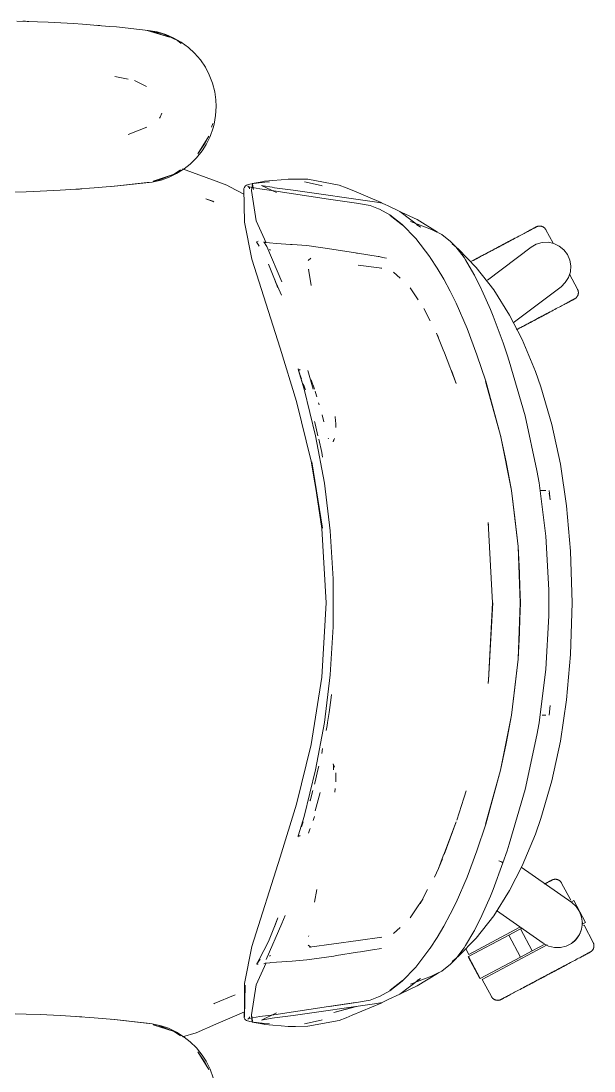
# Model space of a CAD drawing. Header units: millimetres. Extents: x 155927 to 295199, y -4084 to 97293.
# Drawn here: x 196064 to 196388, y 11079 to 11671 of the extents above; entities that cross this region are included whole.
import ezdxf

# ---------------------------------------------------------------- set-up
doc = ezdxf.new("R2010")
doc.units = ezdxf.units.MM
doc.header["$MEASUREMENT"] = 0
doc.layers.add('G-IMPT', color=8, linetype='CONTINUOUS', lineweight=9)
doc.layers.add('I-FURN', color=8, linetype='CONTINUOUS', lineweight=9)

msp = doc.modelspace()

# ---------------------------------------------------------------- linework, layer by layer
at = {"layer": 'G-IMPT'}
for p, q in [((196073.72, 11670.47), (196061.96, 11670.85)), ((196066.9, 11670.72), (196065.4, 11670.73)), ((196068.84, 11670.61), (196066.9, 11670.72)), ((196073.72, 11670.47), (196079.75, 11670.21)), ((196093.89, 11669.4), (196079.75, 11670.21)), ((196098.97, 11669.08), (196093.89, 11669.4)), ((196098.97, 11669.08), (196114.03, 11667.83)), ((196107.16, 11668.43), (196108.83, 11668.26)), ((196114.03, 11667.83), (196118.16, 11667.48)), ((196118.16, 11667.48), (196136.09, 11665.58)), ((196135.57, 11665.58), (196148.04, 11661.75)), ((196135.57, 11665.58), (196138.89, 11664.66)), ((196136.09, 11665.58), (196141.13, 11664.68)), ((196144.54, 11663.53), (196136.14, 11665.45)), ((196148.04, 11661.75), (196138.89, 11664.66)), ((196145.99, 11663.22), (196141.13, 11664.68)), ((196144.54, 11663.53), (196152.61, 11659.8)), ((196150.23, 11661.41), (196145.99, 11663.22)), ((196150.23, 11661.41), (196154.67, 11658.89)), ((196154.72, 11658.2), (196152.61, 11659.8)), ((196158.76, 11655.9), (196154.67, 11658.89)), ((196158.76, 11655.9), (196162.19, 11652.73)), ((196165.52, 11648.9), (196162.19, 11652.73)), ((196168.35, 11644.73), (196165.52, 11648.9)), ((196168.35, 11644.73), (196170.54, 11640.57)), ((196117.37, 11639.61), (196124.81, 11638.04)), ((196170.54, 11640.57), (196172.37, 11635.85)), ((196135.2, 11634), (196128.42, 11637.27)), ((196173.63, 11630.99), (196172.37, 11635.85)), ((196173.63, 11630.99), (196174.28, 11626.47)), ((196174.45, 11622.63), (196174.15, 11617.59)), ((196174.45, 11622.63), (196174.28, 11626.47)), ((196142.82, 11616.58), (196142.52, 11616.13)), ((196143.84, 11618.8), (196142.82, 11616.58)), ((196174.15, 11617.59), (196173.28, 11612.64)), ((196124.87, 11606.91), (196135.3, 11611.05)), ((196171, 11605.74), (196172.71, 11610.51)), ((196171.91, 11610.95), (196172.53, 11612.98)), ((196173.28, 11612.64), (196172.71, 11610.51)), ((196170.35, 11605.83), (196164.03, 11595.88)), ((196170.35, 11605.83), (196168.19, 11602.16)), ((196171, 11605.74), (196168.76, 11601.23)), ((196163.3, 11593.7), (196166.49, 11597.68)), ((196168.19, 11602.16), (196164.03, 11595.88)), ((196168.76, 11601.23), (196166.49, 11597.68)), ((196163.3, 11593.7), (196159.7, 11590.15)), ((196150.74, 11584.41), (196154.32, 11586.83)), ((196152.07, 11584.8), (196156.39, 11587.53)), ((196155.5, 11587.41), (196174.44, 11580.47)), ((196159.7, 11590.15), (196156.39, 11587.53)), ((196138.39, 11580.01), (196115.44, 11577.55)), ((196115.44, 11577.55), (196135.57, 11579.68)), ((196138.39, 11580.01), (196116.95, 11577.66)), ((196138.39, 11580.01), (196135.57, 11579.68)), ((196138.39, 11580.01), (196143.35, 11581.16)), ((196138.84, 11580.3), (196141.52, 11580.8)), ((196150.74, 11584.41), (196138.89, 11580.59)), ((196148.04, 11583.51), (196138.89, 11580.59)), ((196141.52, 11580.8), (196149.7, 11584)), ((196147.48, 11582.61), (196143.35, 11581.16)), ((196152.07, 11584.8), (196147.48, 11582.61)), ((196150.74, 11584.41), (196148.04, 11583.51)), ((196174.44, 11580.47), (196180.41, 11578.28)), ((196197.08, 11579.6), (196194.75, 11579.15)), ((196201.33, 11580.41), (196197.08, 11579.6)), ((196197.28, 11579.42), (196201.96, 11579.93)), ((196201.8, 11580.45), (196201.33, 11580.41)), ((196201.8, 11580.45), (196211.12, 11581.26)), ((196201.96, 11579.93), (196204.56, 11580.15)), ((196211.12, 11581.26), (196215.08, 11581.6)), ((196219.25, 11581.6), (196215.08, 11581.6)), ((196226.21, 11581.57), (196219.25, 11581.6)), ((196224.35, 11580.16), (196233.66, 11578.12)), ((196226.21, 11581.57), (196243.91, 11578.33)), ((196054.91, 11574.25), (196067.21, 11574.55)), ((196075.09, 11574.84), (196067.21, 11574.55)), ((196075.09, 11574.84), (196086.4, 11575.38)), ((196095.27, 11575.94), (196086.4, 11575.38)), ((196095.27, 11575.94), (196105.56, 11576.67)), ((196097.31, 11576.08), (196095.41, 11575.99)), ((196097.31, 11576.08), (196098.73, 11576.21)), ((196116.95, 11577.66), (196105.56, 11576.67)), ((196182.17, 11577.36), (196180.41, 11578.28)), ((196190.07, 11573.21), (196182.17, 11577.36)), ((196190, 11576.4), (196190.61, 11577.44)), ((196190.39, 11557.42), (196190, 11576.4)), ((196190.48, 11576.81), (196190.61, 11577.44)), ((196190.48, 11576.81), (196190.59, 11577.36)), ((196190.61, 11577.44), (196190.59, 11577.36)), ((196190.98, 11577.93), (196190.61, 11577.44)), ((196191.52, 11578.25), (196190.98, 11577.93)), ((196191.52, 11578.25), (196193.39, 11578.8)), ((196192.88, 11577.21), (196192.37, 11577.61)), ((196193.47, 11577.05), (196192.37, 11577.61)), ((196193.47, 11577.05), (196192.85, 11577.22)), ((196192.85, 11577.22), (196199.12, 11576.11)), ((196192.88, 11577.21), (196193.2, 11576.67)), ((196193.27, 11576.17), (196193.2, 11576.67)), ((196196.66, 11579.34), (196193.39, 11578.8)), ((196194.99, 11578.74), (196194.3, 11575.16)), ((196197.02, 11558.12), (196194.3, 11575.16)), ((196195.48, 11575.87), (196194.75, 11579.15)), ((196195.48, 11575.87), (196194.99, 11578.74)), ((196196.66, 11579.34), (196197.28, 11579.42)), ((196199.12, 11576.11), (196206.97, 11575)), ((196200.09, 11578.02), (196208.49, 11574.03)), ((196200.09, 11578.02), (196200.95, 11577.87)), ((196205.97, 11577.04), (196200.95, 11577.87)), ((196205.97, 11577.04), (196207.27, 11576.82)), ((196206.97, 11575), (196237.85, 11570.44)), ((196217.94, 11575.38), (196207.27, 11576.82)), ((196217.94, 11575.38), (196265.15, 11568.71)), ((196233.66, 11578.12), (196234.23, 11577.96)), ((196243.91, 11578.33), (196247.77, 11576.74)), ((196251.13, 11575.35), (196247.77, 11576.74)), ((196267.59, 11568.55), (196251.13, 11575.35)), ((196173.13, 11568.87), (196168.67, 11570.51)), ((196168.67, 11570.51), (196172.55, 11569.13)), ((196173.13, 11568.87), (196172.55, 11569.13)), ((196237.85, 11570.44), (196253.61, 11568.05)), ((196261.28, 11566.75), (196253.61, 11568.05)), ((196265.15, 11568.71), (196268.14, 11568.06)), ((196268.76, 11567.78), (196267.59, 11568.55)), ((196271.51, 11566.5), (196268.14, 11568.06)), ((196261.28, 11566.75), (196266.07, 11564.99)), ((196266.5, 11564.78), (196266.07, 11564.99)), ((196272.33, 11561.49), (196266.5, 11564.78)), ((196271.51, 11566.5), (196278.03, 11563.46)), ((196289.73, 11554.52), (196278.03, 11563.46)), ((196279.22, 11562.79), (196287.85, 11558.81)), ((196190.39, 11557.42), (196194.58, 11536.46)), ((196197.02, 11558.12), (196202.63, 11545.77)), ((196272.33, 11561.49), (196279.3, 11556.07)), ((196279.51, 11555.77), (196272.56, 11561.17)), ((196272.56, 11561.17), (196275.93, 11558.58)), ((196279.51, 11555.77), (196275.93, 11558.58)), ((196287.03, 11548.17), (196279.3, 11556.07)), ((196284.08, 11557.75), (196295.99, 11553.24)), ((196287.85, 11558.81), (196299.29, 11551.68)), ((196289.73, 11554.52), (196287.7, 11555.68)), ((196298.21, 11552.17), (196295.99, 11553.24)), ((196300.65, 11550.99), (196298.21, 11552.17)), ((196301.79, 11550.38), (196300.65, 11550.99)), ((196301.79, 11550.38), (196306.65, 11546.51)), ((196197.16, 11546.29), (196197.22, 11546.31)), ((196197.16, 11546.29), (196198.75, 11543.83)), ((196198.1, 11546.58), (196197.22, 11546.31)), ((196198.75, 11543.83), (196197.22, 11546.31)), ((196197.22, 11546.31), (196198.71, 11543.84)), ((196202.09, 11546), (196201.36, 11546.28)), ((196201.36, 11546.28), (196203.12, 11543.62)), ((196202.09, 11546), (196202.1, 11545.99)), ((196204.48, 11545.7), (196202.1, 11545.99)), ((196204.48, 11545.7), (196204.56, 11545.69)), ((196208.44, 11545.4), (196204.56, 11545.69)), ((196216.29, 11544.83), (196208.44, 11545.4)), ((196217.28, 11544.76), (196216.29, 11544.83)), ((196225.52, 11544.14), (196217.28, 11544.76)), ((196225.52, 11544.14), (196225.6, 11544.13)), ((196239.67, 11542.1), (196225.6, 11544.13)), ((196287.03, 11548.17), (196295.05, 11537.74)), ((196306.65, 11546.51), (196309.55, 11543.49)), ((196311.22, 11542.07), (196307.54, 11545.07)), ((196203.12, 11543.62), (196211.56, 11523.64)), ((196204.58, 11541.9), (196205.01, 11541.63)), ((196239.67, 11542.1), (196253.03, 11539.99)), ((196253.03, 11539.99), (196253.54, 11539.91)), ((196254.15, 11539.81), (196253.54, 11539.91)), ((196254.15, 11539.81), (196265.87, 11538.01)), ((196309.55, 11543.49), (196314.26, 11537.36)), ((196311.22, 11542.07), (196321.17, 11531.78)), ((196210.57, 11486.22), (196194.58, 11536.46)), ((196207.26, 11525.27), (196204.01, 11533.74)), ((196226.26, 11535.75), (196227.9, 11537.03)), ((196254.45, 11533.13), (196267.81, 11531.35)), ((196265.87, 11538.01), (196266.34, 11537.94)), ((196268.32, 11537.51), (196266.34, 11537.94)), ((196270.49, 11537.05), (196268.32, 11537.51)), ((196295.22, 11537.48), (196295.05, 11537.74)), ((196299.1, 11531.38), (196295.22, 11537.48)), ((196314.26, 11537.36), (196315.12, 11536.07)), ((196319.86, 11528.07), (196315.12, 11536.07)), ((196226.62, 11530.81), (196228.01, 11521.64)), ((196226.62, 11530.81), (196226.66, 11530.46)), ((196267.81, 11531.35), (196267.33, 11531.5)), ((196278.3, 11525.85), (196274.4, 11529.19)), ((196299.1, 11531.38), (196302.87, 11525.15)), ((196320.16, 11527.47), (196319.86, 11528.07)), ((196320.16, 11527.47), (196324.16, 11519.46)), ((196330.98, 11519.18), (196321.17, 11531.78)), ((196209.28, 11520.37), (196207.26, 11525.48)), ((196207.26, 11525.48), (196209.28, 11520.36)), ((196207.26, 11525.27), (196209.28, 11520.37)), ((196208.29, 11522.9), (196211.33, 11516.18)), ((196306.44, 11518.36), (196302.87, 11525.15)), ((196284.58, 11519.22), (196283.83, 11520.32)), ((196284.58, 11519.22), (196288.07, 11514.09)), ((196306.44, 11518.36), (196309.83, 11511.64)), ((196324.38, 11519.02), (196324.16, 11519.46)), ((196324.38, 11519.02), (196329.16, 11508.06)), ((196339.95, 11504.88), (196330.98, 11519.18)), ((196288.07, 11514.09), (196288.47, 11513.51)), ((196291.6, 11508.61), (196295.14, 11501.64)), ((196316.01, 11497.41), (196309.83, 11511.64)), ((196329.16, 11508.06), (196330.63, 11504.38)), ((196336.24, 11489.31), (196330.63, 11504.38)), ((196347.05, 11491.1), (196339.95, 11504.88)), ((196321.47, 11482.53), (196316.01, 11497.41)), ((196302.5, 11485.45), (196298.78, 11494.78)), ((196298.78, 11494.78), (196299.77, 11492.53)), ((196354.56, 11473.13), (196347.05, 11491.1)), ((196219.76, 11456.24), (196210.57, 11486.22)), ((196303.16, 11483.72), (196302.5, 11485.45)), ((196336.24, 11489.31), (196338.58, 11482.49)), ((196309.88, 11466.28), (196303.16, 11483.72)), ((196321.47, 11482.53), (196326.47, 11467.61)), ((196339.77, 11478.88), (196338.58, 11482.49)), ((196339.77, 11478.88), (196348.71, 11448.05)), ((196220.72, 11474.42), (196220.85, 11474.66)), ((196223.99, 11463.2), (196220.72, 11474.42)), ((196223.99, 11463.2), (196220.87, 11474.02)), ((196220.92, 11473.73), (196220.87, 11474.02)), ((196223.99, 11463.2), (196220.92, 11473.73)), ((196221.81, 11473.88), (196221.2, 11474.26)), ((196221.81, 11473.88), (196221.6, 11474.03)), ((196229.18, 11463.19), (196226.14, 11473.62)), ((196309.88, 11466.28), (196307.15, 11473.71)), ((196354.56, 11473.13), (196357.64, 11464.4)), ((196222.26, 11469.94), (196221.86, 11471.01)), ((196222.61, 11468.97), (196222.26, 11469.94)), ((196228.06, 11468.37), (196228.82, 11466.21)), ((196330.2, 11454.36), (196326.43, 11467.53)), ((196334.86, 11437.12), (196326.43, 11467.53)), ((196334.86, 11437.12), (196326.47, 11467.61)), ((196223.59, 11466.22), (196223.88, 11465.42)), ((196224.61, 11463.19), (196223.88, 11465.42)), ((196230.53, 11436.88), (196223.99, 11463.2)), ((196224.61, 11463.19), (196224.76, 11462.74)), ((196229.07, 11465.49), (196228.82, 11466.21)), ((196229.07, 11465.49), (196229.84, 11463.19)), ((196230.22, 11462.05), (196230.47, 11461.27)), ((196230.47, 11461.27), (196231.25, 11458.78)), ((196357.64, 11464.4), (196363.81, 11443.15)), ((196219.76, 11456.24), (196228.07, 11422.56)), ((196232.25, 11455.48), (196232.58, 11454.36)), ((196330.2, 11454.36), (196334.86, 11437.12)), ((196230.3, 11443.61), (196229.96, 11444.9)), ((196231.85, 11436.86), (196230.3, 11443.61)), ((196234.16, 11448.69), (196235.15, 11444.83)), ((196234.16, 11448.69), (196234.55, 11447.17)), ((196241.58, 11447.34), (196241.54, 11447.82)), ((196241.85, 11443.63), (196241.58, 11447.34)), ((196241.85, 11443.63), (196241.95, 11442.26)), ((196355.38, 11417.26), (196348.71, 11448.05)), ((196241.96, 11441.56), (196241.95, 11442.26)), ((196363.81, 11443.15), (196368.62, 11420.79)), ((196230.53, 11436.88), (196235.46, 11410.21)), ((196234.01, 11427.47), (196232.31, 11434.89)), ((196237.75, 11435.07), (196237.62, 11435.48)), ((196240.42, 11433.47), (196241.11, 11435.42)), ((196240.42, 11433.47), (196240.64, 11434.52)), ((196341.03, 11405.99), (196334.82, 11437.23)), ((196334.82, 11437.23), (196341.03, 11406.07)), ((196334.86, 11437.12), (196337.93, 11422.09)), ((196234.48, 11424.83), (196234.01, 11427.47)), ((196228.07, 11422.56), (196234.33, 11384.82)), ((196234.07, 11384.65), (196228.33, 11422.18)), ((196234.33, 11384.82), (196228.33, 11422.18)), ((196341.03, 11405.99), (196337.93, 11422.09)), ((196372.12, 11397.37), (196368.62, 11420.79)), ((196356.57, 11410.34), (196355.38, 11417.26)), ((196235.46, 11410.21), (196238.76, 11383.29)), ((196360.38, 11380.17), (196356.57, 11410.34)), ((196344.85, 11374.48), (196341.03, 11406.07)), ((196342.97, 11390.51), (196341.03, 11405.99)), ((196344.82, 11374.44), (196341.03, 11405.99)), ((196357.12, 11405.99), (196358.36, 11406.03)), ((196360.45, 11406.1), (196358.36, 11406.03)), ((196360.45, 11406.1), (196360.34, 11406.1)), ((196362.21, 11406.07), (196362.86, 11400.66)), ((196362.29, 11404.43), (196362.86, 11400.66)), ((196374.38, 11371.8), (196372.12, 11397.37)), ((196342.97, 11390.51), (196344.82, 11374.44)), ((196234.07, 11384.65), (196236.42, 11342.66)), ((196327.81, 11387.94), (196327.86, 11387.69)), ((196330.36, 11342.66), (196327.86, 11388)), ((196327.86, 11388), (196328.09, 11386.39)), ((196328.09, 11386.39), (196327.86, 11387.69)), ((196240.41, 11356.22), (196238.76, 11383.29)), ((196361.99, 11349.97), (196360.38, 11380.17)), ((196344.82, 11374.44), (196345.49, 11359.54)), ((196344.82, 11374.44), (196345.96, 11342.66)), ((196346.19, 11342.66), (196344.85, 11374.48)), ((196375.23, 11342.66), (196374.38, 11371.8)), ((196240.41, 11329.1), (196240.41, 11356.22)), ((196345.49, 11359.54), (196345.96, 11342.66)), ((196361.99, 11349.97), (196362.09, 11342.66)), ((196234.07, 11300.67), (196236.42, 11342.66)), ((196330.42, 11342.66), (196328.09, 11298.93)), ((196330.36, 11342.66), (196328.09, 11298.93)), ((196344.82, 11310.88), (196345.96, 11342.66)), ((196344.85, 11310.84), (196346.19, 11342.66)), ((196345.49, 11325.77), (196345.96, 11342.66)), ((196361.99, 11335.35), (196362.09, 11342.66)), ((196374.38, 11313.52), (196375.23, 11342.66)), ((196361.99, 11335.35), (196360.38, 11305.14)), ((196240.41, 11329.1), (196238.76, 11302.03)), ((196345.49, 11325.77), (196344.82, 11310.88)), ((196372.12, 11287.95), (196374.38, 11313.52)), ((196344.82, 11310.88), (196341.03, 11279.33)), ((196344.85, 11310.84), (196341.03, 11279.25)), ((196344.82, 11310.88), (196342.97, 11294.8)), ((196235.46, 11275.11), (196238.76, 11302.03)), ((196360.38, 11305.14), (196356.57, 11274.97)), ((196228.07, 11262.76), (196234.07, 11300.67)), ((196327.81, 11297.38), (196327.86, 11297.63)), ((196328.09, 11298.93), (196327.83, 11297.15)), ((196328.09, 11298.93), (196327.86, 11297.63)), ((196239.38, 11289.26), (196239.56, 11290.92)), ((196341.03, 11279.33), (196342.97, 11294.8)), ((196238.09, 11280.74), (196239.38, 11289.26)), ((196362.21, 11279.24), (196362.86, 11284.66)), ((196368.62, 11264.53), (196372.12, 11287.95)), ((196238.09, 11280.74), (196237.23, 11275.11)), ((196334.86, 11248.2), (196341.03, 11279.33)), ((196334.86, 11248.2), (196341.03, 11279.25)), ((196341.03, 11279.33), (196337.93, 11263.22)), ((196358.36, 11279.29), (196360.45, 11279.21)), ((196360.45, 11279.21), (196360.34, 11279.21)), ((196230.53, 11248.44), (196235.46, 11275.11)), ((196236.43, 11270.58), (196236.99, 11273.48)), ((196237.23, 11275.11), (196236.99, 11273.48)), ((196356.57, 11274.97), (196355.38, 11268.05)), ((196348.71, 11237.26), (196355.38, 11268.05)), ((196228.07, 11262.76), (196219.76, 11229.07)), ((196234.51, 11260.48), (196233.97, 11257.66)), ((196334.86, 11248.2), (196337.93, 11263.22)), ((196363.81, 11242.16), (196368.62, 11264.53)), ((196230.53, 11248.44), (196223.99, 11222.12)), ((196230.3, 11241.7), (196231.85, 11248.46)), ((196232.31, 11250.43), (196231.85, 11248.46)), ((196240.64, 11250.8), (196240.42, 11251.85)), ((196240.42, 11251.85), (196241.11, 11249.9)), ((196240.64, 11250.8), (196240.67, 11248.49)), ((196240.68, 11248.63), (196240.67, 11248.49)), ((196334.86, 11248.2), (196326.43, 11217.79)), ((196334.86, 11248.2), (196326.47, 11217.7)), ((196330.2, 11230.95), (196334.86, 11248.2)), ((196241.96, 11246.79), (196241.87, 11241.73)), ((196241.87, 11241.73), (196241.95, 11244.01)), ((196241.96, 11246.79), (196241.95, 11244.01)), ((196357.64, 11220.92), (196363.81, 11242.16)), ((196228.68, 11235.55), (196229, 11236.69)), ((196229, 11236.69), (196229.05, 11236.86)), ((196230.3, 11241.7), (196229.96, 11240.41)), ((196241.56, 11237.94), (196241.34, 11235.85)), ((196315.41, 11236.52), (196310.15, 11220.03)), ((196315.41, 11236.52), (196314.33, 11233.08)), ((196348.71, 11237.26), (196339.77, 11206.44)), ((196227.57, 11231.55), (196227.36, 11230.86)), ((196228.68, 11235.55), (196227.57, 11231.55)), ((196230.27, 11225.22), (196233.18, 11235.62)), ((196330.2, 11230.95), (196326.43, 11217.79)), ((196210.57, 11199.1), (196219.76, 11229.07)), ((196223.99, 11222.12), (196220.91, 11211.69)), ((196222.83, 11216.92), (196223.57, 11219.02)), ((196229.83, 11222.13), (196229.1, 11219.92)), ((196309.88, 11219.04), (196303.06, 11200.64)), ((196309.88, 11219.04), (196303.16, 11201.59)), ((196357.64, 11220.92), (196354.56, 11212.19)), ((196222.83, 11216.92), (196222.58, 11216.26)), ((196227.11, 11214.37), (196226.5, 11212.71)), ((196227.11, 11214.37), (196227.49, 11215.38)), ((196326.47, 11217.7), (196321.47, 11202.79)), ((196220.72, 11210.9), (196220.77, 11211.13)), ((196220.8, 11210.67), (196220.72, 11210.9)), ((196220.77, 11211.13), (196220.85, 11211.42)), ((196220.85, 11211.42), (196220.91, 11211.69)), ((196221.81, 11211.44), (196221.2, 11211.05)), ((196221.81, 11211.44), (196221.6, 11211.29)), ((196339.77, 11206.44), (196338.58, 11202.83)), ((196354.56, 11212.19), (196347.05, 11194.21)), ((196303.16, 11201.59), (196302.5, 11199.87)), ((196316.01, 11187.91), (196321.47, 11202.79)), ((196336.17, 11195.9), (196338.58, 11202.83)), ((196210.57, 11199.1), (196194.58, 11148.86)), ((196299.77, 11192.79), (196302.5, 11199.87)), ((196299.77, 11192.79), (196302.08, 11198.23)), ((196330.63, 11180.94), (196336.21, 11195.9)), ((196334.94, 11196.68), (196333.88, 11197.11)), ((196333.88, 11197.11), (196334.48, 11196.88)), ((196334.94, 11196.68), (196334.48, 11196.88)), ((196334.94, 11196.68), (196335.59, 11196.4)), ((196334.94, 11196.68), (196335.77, 11196.3)), ((196335.59, 11196.4), (196335.77, 11196.3)), ((196336.17, 11196.03), (196335.77, 11196.3)), ((196335.77, 11196.3), (196336.16, 11196.08)), ((196336.17, 11196.03), (196336.16, 11196.08)), ((196336.21, 11195.9), (196336.17, 11196.03)), ((196336.17, 11196.03), (196336.17, 11195.9)), ((196297.58, 11187.94), (196299.77, 11192.79)), ((196339.95, 11180.44), (196347.05, 11194.21)), ((196316.01, 11187.91), (196309.83, 11173.68)), ((196231.29, 11180.99), (196229.88, 11173.73)), ((196293.71, 11180.89), (196289.52, 11172.79)), ((196324.38, 11166.3), (196329.16, 11177.25)), ((196329.16, 11177.25), (196330.63, 11180.94)), ((196330.98, 11166.14), (196339.95, 11180.44)), ((196288.07, 11171.23), (196284.58, 11166.1)), ((196288.47, 11171.81), (196288.07, 11171.23)), ((196291.02, 11175.56), (196288.47, 11171.81)), ((196291.02, 11175.56), (196289.52, 11172.79)), ((196306.44, 11166.95), (196309.83, 11173.68)), ((196213.3, 11166.26), (196211.56, 11161.68)), ((196284.58, 11166.1), (196283.83, 11164.99)), ((196306.44, 11166.95), (196302.87, 11160.16)), ((196324.38, 11166.3), (196319.86, 11157.24)), ((196324.16, 11165.85), (196319.86, 11157.24)), ((196324.38, 11166.3), (196320.16, 11157.84)), ((196330.98, 11166.14), (196321.17, 11153.54)), ((196324.16, 11165.85), (196324.38, 11166.3)), ((196211.56, 11161.68), (196202.64, 11141.52)), ((196204.01, 11151.57), (196207.26, 11160.04)), ((196207.26, 11160.04), (196209.28, 11164.94)), ((196209.28, 11164.94), (196207.26, 11159.84)), ((196207.26, 11159.84), (196209.05, 11164.37)), ((196278.3, 11159.46), (196274.4, 11156.13)), ((196299.1, 11153.93), (196302.87, 11160.16)), ((196226.62, 11154.51), (196226.66, 11154.86)), ((196254.45, 11152.19), (196267.81, 11153.96)), ((196267.81, 11153.96), (196267.33, 11153.82)), ((196299.1, 11153.93), (196295.22, 11147.84)), ((196311.22, 11143.25), (196321.17, 11153.54)), ((196319.86, 11157.24), (196315.12, 11149.25)), ((196319.86, 11157.24), (196320.16, 11157.84)), ((196194.58, 11148.86), (196190.39, 11127.9)), ((196204.01, 11151.57), (196198.73, 11141.46)), ((196226.26, 11149.56), (196227.82, 11148.32)), ((196254.45, 11152.19), (196227.12, 11148.45)), ((196227.12, 11148.45), (196227.38, 11148.4)), ((196227.61, 11148.36), (196227.38, 11148.4)), ((196262.64, 11146.83), (196267.71, 11147.58)), ((196287.03, 11137.14), (196295.05, 11147.58)), ((196295.05, 11147.58), (196295.22, 11147.84)), ((196309.55, 11141.83), (196314.26, 11147.96)), ((196314.26, 11147.96), (196315.12, 11149.25)), ((196197.38, 11139.01), (196199.22, 11141.71)), ((196197.38, 11139.01), (196198.73, 11141.46)), ((196205.01, 11143.69), (196204.58, 11143.42)), ((196225.6, 11141.18), (196240.82, 11143.39)), ((196240.82, 11143.39), (196242.37, 11143.64)), ((196242.37, 11143.64), (196254.14, 11145.51)), ((196255.8, 11145.77), (196254.14, 11145.51)), ((196262.64, 11146.83), (196255.8, 11145.77)), ((196309.55, 11141.83), (196306.65, 11138.8)), ((196307.54, 11140.25), (196311.22, 11143.25)), ((196197.02, 11127.2), (196202.6, 11139.49)), ((196197.38, 11139.01), (196197.35, 11139.18)), ((196197.41, 11138.88), (196197.38, 11139.01)), ((196198.1, 11138.73), (196197.41, 11138.88)), ((196201.36, 11139.04), (196202.13, 11139.32)), ((196202.2, 11139.34), (196202.13, 11139.32)), ((196204.66, 11139.63), (196202.2, 11139.34)), ((196204.66, 11139.63), (196205.03, 11139.67)), ((196208.44, 11139.92), (196205.03, 11139.67)), ((196208.44, 11139.92), (196217.28, 11140.56)), ((196225.52, 11141.17), (196217.28, 11140.56)), ((196225.6, 11141.18), (196225.52, 11141.17)), ((196279.3, 11129.24), (196287.03, 11137.14)), ((196301.79, 11134.94), (196306.65, 11138.8)), ((196272.56, 11124.15), (196279.51, 11129.55)), ((196279.51, 11129.55), (196275.93, 11126.74)), ((196289.73, 11130.8), (196278.08, 11121.89)), ((196284.08, 11127.57), (196295.99, 11132.08)), ((196289.73, 11130.8), (196287.78, 11129.69)), ((196299.29, 11133.63), (196287.85, 11126.51)), ((196298.21, 11133.15), (196295.99, 11132.08)), ((196300.65, 11134.33), (196298.21, 11133.15)), ((196299.29, 11133.63), (196300.06, 11134.13)), ((196300.65, 11134.33), (196301.79, 11134.94)), ((196190.83, 11127.01), (196190.24, 11108.57)), ((196190.39, 11127.9), (196190.34, 11109.03)), ((196190.83, 11127.01), (196190.34, 11109.03)), ((196197.02, 11127.2), (196194.3, 11110.15)), ((196272.33, 11123.82), (196266.5, 11120.54)), ((196279.3, 11129.24), (196272.33, 11123.82)), ((196272.56, 11124.15), (196275.93, 11126.74)), ((196287.85, 11126.51), (196279.22, 11122.53)), ((196185.25, 11121.47), (196173.39, 11116.55)), ((196261.28, 11118.57), (196253.61, 11117.27)), ((196266.07, 11120.32), (196261.28, 11118.57)), ((196266.07, 11120.32), (196266.5, 11120.54)), ((196271.51, 11118.82), (196268.14, 11117.25)), ((196278.08, 11121.89), (196271.51, 11118.82)), ((196173.12, 11116.44), (196173.39, 11116.55)), ((196182.18, 11108.44), (196190.35, 11112.01)), ((196237.85, 11114.88), (196206.97, 11110.32)), ((196217.94, 11109.93), (196265.15, 11116.61)), ((196237.85, 11114.88), (196253.03, 11117.2)), ((196238.45, 11114.97), (196253.61, 11117.27)), ((196238.45, 11114.97), (196253.03, 11117.2)), ((196240.73, 11111.48), (196253.68, 11114.99)), ((196240.73, 11111.48), (196252.46, 11114.79)), ((196267.59, 11116.77), (196251.13, 11109.97)), ((196265.15, 11116.61), (196268.14, 11117.25)), ((196268.76, 11117.54), (196267.59, 11116.77)), ((196054.91, 11111), (196067.21, 11110.7)), ((196075.09, 11110.41), (196067.21, 11110.7)), ((196075.09, 11110.41), (196086.4, 11109.87)), ((196095.27, 11109.31), (196086.4, 11109.87)), ((196095.27, 11109.31), (196105.56, 11108.58)), ((196097.31, 11109.17), (196095.41, 11109.26)), ((196097.31, 11109.17), (196098.73, 11109.04)), ((196116.95, 11107.59), (196105.56, 11108.58)), ((196138.39, 11105.24), (196115.44, 11107.7)), ((196115.44, 11107.7), (196135.57, 11105.57)), ((196138.39, 11105.24), (196116.95, 11107.59)), ((196174.35, 11105.02), (196182.18, 11108.44)), ((196190.22, 11108.45), (196190.41, 11109.32)), ((196190.22, 11108.45), (196190.61, 11107.88)), ((196190.24, 11108.57), (196190.34, 11109.03)), ((196190.34, 11109.03), (196190.38, 11109.21)), ((196190.41, 11109.32), (196190.38, 11109.21)), ((196190.98, 11107.39), (196190.61, 11107.88)), ((196190.98, 11107.39), (196191.52, 11107.06)), ((196193.39, 11106.51), (196191.52, 11107.06)), ((196193.47, 11108.27), (196192.37, 11107.71)), ((196192.88, 11108.11), (196192.37, 11107.71)), ((196192.85, 11108.1), (196199.12, 11109.21)), ((196193.47, 11108.27), (196192.85, 11108.1)), ((196193.2, 11108.65), (196192.88, 11108.11)), ((196193.2, 11108.65), (196193.27, 11109.15)), ((196196.66, 11105.98), (196193.39, 11106.51)), ((196194.99, 11106.57), (196194.3, 11110.15)), ((196194.99, 11106.57), (196194.37, 11110.12)), ((196194.37, 11110.12), (196194.75, 11106.16)), ((196197.08, 11105.72), (196194.75, 11106.16)), ((196196.66, 11105.98), (196197.28, 11105.9)), ((196201.96, 11105.38), (196197.28, 11105.9)), ((196206.97, 11110.32), (196199.12, 11109.21)), ((196208.52, 11111.3), (196200.09, 11107.3)), ((196200.09, 11107.3), (196200.95, 11107.45)), ((196200.95, 11107.45), (196205.97, 11108.28)), ((196205.97, 11108.28), (196207.27, 11108.49)), ((196217.94, 11109.93), (196207.27, 11108.49)), ((196224.35, 11105.16), (196233.66, 11107.2)), ((196226.21, 11103.75), (196243.91, 11106.99)), ((196233.66, 11107.2), (196234.23, 11107.36)), ((196243.91, 11106.99), (196247.77, 11108.58)), ((196251.13, 11109.97), (196247.77, 11108.58)), ((196138.39, 11105.24), (196135.57, 11105.57)), ((196138.39, 11105.24), (196143.35, 11104.09)), ((196138.84, 11104.95), (196141.52, 11104.45)), ((196150.74, 11100.84), (196138.89, 11104.66)), ((196148.04, 11101.74), (196138.89, 11104.66)), ((196141.52, 11104.45), (196149.7, 11101.25)), ((196147.48, 11102.64), (196143.35, 11104.09)), ((196152.07, 11100.45), (196147.48, 11102.64)), ((196150.74, 11100.84), (196148.04, 11101.74)), ((196150.74, 11100.84), (196154.32, 11098.42)), ((196152.07, 11100.45), (196156.39, 11097.72)), ((196163.23, 11100.16), (196155.4, 11097.91)), ((196163.23, 11100.16), (196174.35, 11105.02)), ((196197.08, 11105.72), (196201.33, 11104.91)), ((196201.8, 11104.87), (196201.33, 11104.91)), ((196211.12, 11104.06), (196201.8, 11104.87)), ((196201.96, 11105.38), (196204.56, 11105.17)), ((196211.12, 11104.06), (196215.08, 11103.72)), ((196215.08, 11103.72), (196219.25, 11103.72)), ((196226.21, 11103.75), (196219.25, 11103.72)), ((196159.7, 11095.09), (196156.39, 11097.72)), ((196163.3, 11091.55), (196159.7, 11095.09)), ((196163.3, 11091.55), (196166.49, 11087.57)), ((196170.35, 11079.42), (196164.03, 11089.37)), ((196168.19, 11083.09), (196164.03, 11089.37)), ((196168.76, 11084.02), (196166.49, 11087.57)), ((196170.35, 11079.42), (196168.19, 11083.09)), ((196171, 11079.51), (196168.76, 11084.02)), ((196171, 11079.51), (196172.71, 11074.74))]:
    msp.add_line(p, q, dxfattribs=at)
at = {"layer": 'I-FURN'}
for p, q in [((196346.64, 11550.26), (196345.88, 11549.85)), ((196347.38, 11550.65), (196346.64, 11550.26)), ((196348.08, 11551.03), (196347.38, 11550.65)), ((196348.76, 11551.39), (196348.08, 11551.03)), ((196349.41, 11551.73), (196348.76, 11551.39)), ((196350.02, 11552.06), (196349.41, 11551.73)), ((196350.61, 11552.37), (196350.02, 11552.06)), ((196350.3, 11552.2), (196350.87, 11552.51)), ((196351.16, 11552.66), (196350.61, 11552.37)), ((196350.87, 11552.51), (196351.4, 11552.79)), ((196351.68, 11552.94), (196351.16, 11552.66)), ((196351.4, 11552.79), (196351.9, 11553.06)), ((196352.16, 11553.19), (196351.68, 11552.94)), ((196351.9, 11553.06), (196352.37, 11553.31)), ((196352.61, 11553.43), (196352.16, 11553.19)), ((196352.37, 11553.31), (196352.8, 11553.53)), ((196353.02, 11553.65), (196352.61, 11553.43)), ((196352.8, 11553.53), (196353.19, 11553.74)), ((196353.39, 11553.85), (196353.02, 11553.65)), ((196353.19, 11553.74), (196353.55, 11553.93)), ((196353.72, 11554.03), (196353.39, 11553.85)), ((196353.55, 11553.93), (196353.86, 11554.1)), ((196354.02, 11554.18), (196353.72, 11554.03)), ((196353.86, 11554.1), (196354.14, 11554.25)), ((196354.28, 11554.32), (196354.02, 11554.18)), ((196354.14, 11554.25), (196354.38, 11554.38)), ((196354.5, 11554.44), (196354.28, 11554.32)), ((196354.38, 11554.38), (196354.59, 11554.48)), ((196354.68, 11554.53), (196354.5, 11554.44)), ((196354.59, 11554.48), (196354.75, 11554.57)), ((196354.82, 11554.61), (196354.68, 11554.53)), ((196354.75, 11554.57), (196354.87, 11554.64)), ((196354.92, 11554.66), (196354.82, 11554.61)), ((196354.87, 11554.64), (196354.95, 11554.68)), ((196354.98, 11554.69), (196354.92, 11554.66)), ((196354.95, 11554.68), (196354.99, 11554.7)), ((196355, 11554.7), (196354.98, 11554.69)), ((196354.99, 11554.7), (196355, 11554.7)), ((196355, 11554.7), (196355.14, 11554.78)), ((196355.14, 11554.78), (196355.29, 11554.84)), ((196355.29, 11554.84), (196355.44, 11554.91)), ((196355.44, 11554.91), (196355.59, 11554.96)), ((196355.59, 11554.96), (196355.74, 11555.01)), ((196355.74, 11555.01), (196355.9, 11555.05)), ((196355.9, 11555.05), (196356.06, 11555.09)), ((196356.06, 11555.09), (196356.21, 11555.12)), ((196356.21, 11555.12), (196356.37, 11555.14)), ((196356.37, 11555.14), (196356.53, 11555.16)), ((196356.53, 11555.16), (196356.7, 11555.17)), ((196356.7, 11555.17), (196356.86, 11555.18)), ((196356.86, 11555.18), (196357.02, 11555.17)), ((196357.02, 11555.17), (196357.18, 11555.17)), ((196357.18, 11555.17), (196357.34, 11555.15)), ((196357.34, 11555.15), (196357.5, 11555.13)), ((196357.5, 11555.13), (196357.66, 11555.1)), ((196357.66, 11555.1), (196357.82, 11555.07)), ((196357.82, 11555.07), (196357.97, 11555.03)), ((196357.97, 11555.03), (196358.13, 11554.98)), ((196358.13, 11554.98), (196358.28, 11554.93)), ((196358.28, 11554.93), (196358.43, 11554.87)), ((196358.43, 11554.87), (196358.58, 11554.81)), ((196358.58, 11554.81), (196358.72, 11554.74)), ((196358.72, 11554.74), (196358.86, 11554.66)), ((196358.86, 11554.66), (196359, 11554.58)), ((196359, 11554.58), (196359.14, 11554.49)), ((196359.14, 11554.49), (196359.27, 11554.4)), ((196359.27, 11554.4), (196359.4, 11554.3)), ((196359.4, 11554.3), (196359.52, 11554.2)), ((196359.52, 11554.2), (196359.64, 11554.09)), ((196359.64, 11554.09), (196359.76, 11553.98)), ((196359.76, 11553.98), (196359.87, 11553.86)), ((196359.87, 11553.86), (196359.98, 11553.74)), ((196359.98, 11553.74), (196360.08, 11553.62)), ((196360.08, 11553.62), (196360.17, 11553.49)), ((196360.17, 11553.49), (196360.26, 11553.35)), ((196360.26, 11553.35), (196360.35, 11553.22)), ((196360.35, 11553.22), (196360.43, 11553.08)), ((196360.43, 11553.08), (196360.45, 11553.04)), ((196364.48, 11545.46), (196360.45, 11553.04)), ((196335.12, 11544.14), (196334.13, 11543.61)), ((196334.59, 11543.85), (196335.57, 11544.38)), ((196336.1, 11544.66), (196335.12, 11544.14)), ((196335.57, 11544.38), (196336.55, 11544.89)), ((196337.07, 11545.17), (196336.1, 11544.66)), ((196336.55, 11544.89), (196337.51, 11545.41)), ((196338.03, 11545.68), (196337.07, 11545.17)), ((196337.51, 11545.41), (196338.46, 11545.91)), ((196338.97, 11546.18), (196338.03, 11545.68)), ((196338.46, 11545.91), (196339.4, 11546.41)), ((196339.9, 11546.68), (196338.97, 11546.18)), ((196339.4, 11546.41), (196340.32, 11546.9)), ((196340.81, 11547.16), (196339.9, 11546.68)), ((196340.32, 11546.9), (196341.23, 11547.38)), ((196341.71, 11547.64), (196340.81, 11547.16)), ((196341.23, 11547.38), (196342.12, 11547.85)), ((196342.59, 11548.1), (196341.71, 11547.64)), ((196342.12, 11547.85), (196342.98, 11548.32)), ((196343.44, 11548.56), (196342.59, 11548.1)), ((196342.98, 11548.32), (196343.83, 11548.77)), ((196344.28, 11549), (196343.44, 11548.56)), ((196345.09, 11549.44), (196344.28, 11549)), ((196345.88, 11549.85), (196345.09, 11549.44)), ((196352.1, 11543.26), (196355.02, 11544.95)), ((196355.02, 11544.95), (196358.26, 11545.89)), ((196358.26, 11545.89), (196361.63, 11546.03)), ((196361.63, 11546.03), (196364.94, 11545.36)), ((196364.94, 11545.36), (196367.99, 11543.92)), ((196324.15, 11538.3), (196323.18, 11537.78)), ((196323.62, 11538.02), (196324.6, 11538.54)), ((196325.13, 11538.83), (196324.15, 11538.3)), ((196324.6, 11538.54), (196325.59, 11539.07)), ((196326.13, 11539.35), (196325.13, 11538.83)), ((196325.59, 11539.07), (196326.58, 11539.6)), ((196327.12, 11539.88), (196326.13, 11539.35)), ((196326.58, 11539.6), (196327.58, 11540.13)), ((196328.12, 11540.41), (196327.12, 11539.88)), ((196327.5, 11524.72), (196352.1, 11543.26)), ((196327.58, 11540.13), (196328.59, 11540.66)), ((196329.13, 11540.95), (196328.12, 11540.41)), ((196328.59, 11540.66), (196329.59, 11541.19)), ((196330.13, 11541.48), (196329.13, 11540.95)), ((196329.59, 11541.19), (196330.6, 11541.73)), ((196331.14, 11542.02), (196330.13, 11541.48)), ((196330.6, 11541.73), (196331.6, 11542.26)), ((196332.14, 11542.55), (196331.14, 11542.02)), ((196331.6, 11542.26), (196332.6, 11542.8)), ((196333.14, 11543.08), (196332.14, 11542.55)), ((196332.6, 11542.8), (196333.6, 11543.33)), ((196334.13, 11543.61), (196333.14, 11543.08)), ((196333.6, 11543.33), (196334.59, 11543.85)), ((196367.99, 11543.92), (196370.6, 11541.79)), ((196370.6, 11541.79), (196372.64, 11539.1)), ((196372.64, 11539.1), (196373.96, 11535.99)), ((196319.4, 11535.78), (196318.5, 11535.3)), ((196318.91, 11535.52), (196319.82, 11536)), ((196320.32, 11536.27), (196319.4, 11535.78)), ((196319.82, 11536), (196320.75, 11536.5)), ((196321.26, 11536.77), (196320.32, 11536.27)), ((196320.75, 11536.5), (196321.7, 11537)), ((196322.21, 11537.27), (196321.26, 11536.77)), ((196321.7, 11537), (196322.65, 11537.51)), ((196323.18, 11537.78), (196322.21, 11537.27)), ((196322.65, 11537.51), (196323.62, 11538.02)), ((196373.96, 11535.99), (196374.51, 11532.67)), ((196374.51, 11532.67), (196374.24, 11529.3)), ((196374.24, 11529.3), (196373.18, 11526.1)), ((196378.26, 11519.54), (196373.79, 11527.95)), ((196368.95, 11520.91), (196341.88, 11500.51)), ((196371.38, 11523.25), (196368.95, 11520.91)), ((196373.18, 11526.1), (196371.38, 11523.25)), ((196377.17, 11514.46), (196377.04, 11514.37)), ((196377.3, 11514.56), (196377.17, 11514.46)), ((196377.42, 11514.67), (196377.3, 11514.56)), ((196377.54, 11514.78), (196377.42, 11514.67)), ((196377.65, 11514.9), (196377.54, 11514.78)), ((196377.76, 11515.02), (196377.65, 11514.9)), ((196377.86, 11515.14), (196377.76, 11515.02)), ((196377.96, 11515.27), (196377.86, 11515.14)), ((196378.05, 11515.4), (196377.96, 11515.27)), ((196378.14, 11515.54), (196378.05, 11515.4)), ((196378.22, 11515.68), (196378.14, 11515.54)), ((196378.29, 11515.82), (196378.22, 11515.68)), ((196378.26, 11519.54), (196378.33, 11519.4)), ((196378.36, 11515.96), (196378.29, 11515.82)), ((196378.33, 11519.4), (196378.4, 11519.25)), ((196378.43, 11516.11), (196378.36, 11515.96)), ((196378.4, 11519.25), (196378.46, 11519.1)), ((196378.49, 11516.26), (196378.43, 11516.11)), ((196378.46, 11519.1), (196378.52, 11518.95)), ((196378.54, 11516.41), (196378.49, 11516.26)), ((196378.52, 11518.95), (196378.57, 11518.79)), ((196378.59, 11516.57), (196378.54, 11516.41)), ((196378.57, 11518.79), (196378.61, 11518.64)), ((196378.63, 11516.72), (196378.59, 11516.57)), ((196378.61, 11518.64), (196378.65, 11518.48)), ((196378.66, 11516.88), (196378.63, 11516.72)), ((196378.65, 11518.48), (196378.68, 11518.32)), ((196378.69, 11517.04), (196378.66, 11516.88)), ((196378.68, 11518.32), (196378.7, 11518.16)), ((196378.71, 11517.2), (196378.69, 11517.04)), ((196378.7, 11518.16), (196378.72, 11518)), ((196378.72, 11517.36), (196378.71, 11517.2)), ((196378.72, 11518), (196378.73, 11517.84)), ((196378.73, 11517.52), (196378.72, 11517.36)), ((196378.73, 11517.84), (196378.73, 11517.68)), ((196378.73, 11517.68), (196378.73, 11517.52)), ((196365.43, 11508.15), (196366.25, 11508.59)), ((196366.25, 11508.59), (196367.05, 11509.01)), ((196367.05, 11509.01), (196367.83, 11509.43)), ((196367.83, 11509.43), (196368.58, 11509.83)), ((196368.58, 11509.83), (196369.3, 11510.21)), ((196369.3, 11510.21), (196369.99, 11510.58)), ((196369.99, 11510.58), (196370.66, 11510.93)), ((196370.66, 11510.93), (196371.29, 11511.27)), ((196371.29, 11511.27), (196371.89, 11511.59)), ((196372.2, 11511.75), (196371.62, 11511.44)), ((196371.89, 11511.59), (196372.46, 11511.89)), ((196372.76, 11512.05), (196372.2, 11511.75)), ((196372.46, 11511.89), (196373, 11512.18)), ((196373.27, 11512.32), (196372.76, 11512.05)), ((196373, 11512.18), (196373.5, 11512.44)), ((196373.75, 11512.58), (196373.27, 11512.32)), ((196373.5, 11512.44), (196373.96, 11512.69)), ((196374.2, 11512.82), (196373.75, 11512.58)), ((196373.96, 11512.69), (196374.39, 11512.92)), ((196374.61, 11513.03), (196374.2, 11512.82)), ((196374.39, 11512.92), (196374.79, 11513.13)), ((196374.98, 11513.23), (196374.61, 11513.03)), ((196374.79, 11513.13), (196375.14, 11513.32)), ((196375.32, 11513.41), (196374.98, 11513.23)), ((196375.14, 11513.32), (196375.46, 11513.49)), ((196375.62, 11513.57), (196375.32, 11513.41)), ((196375.46, 11513.49), (196375.74, 11513.63)), ((196375.87, 11513.71), (196375.62, 11513.57)), ((196375.74, 11513.63), (196375.98, 11513.76)), ((196376.09, 11513.82), (196375.87, 11513.71)), ((196375.98, 11513.76), (196376.18, 11513.87)), ((196376.27, 11513.92), (196376.09, 11513.82)), ((196376.18, 11513.87), (196376.34, 11513.96)), ((196376.41, 11513.99), (196376.27, 11513.92)), ((196376.34, 11513.96), (196376.47, 11514.02)), ((196376.51, 11514.05), (196376.41, 11513.99)), ((196376.47, 11514.02), (196376.55, 11514.06)), ((196376.57, 11514.08), (196376.51, 11514.05)), ((196376.55, 11514.06), (196376.59, 11514.09)), ((196376.6, 11514.09), (196376.57, 11514.08)), ((196376.59, 11514.09), (196376.6, 11514.09)), ((196376.63, 11514.11), (196376.6, 11514.09)), ((196376.77, 11514.19), (196376.63, 11514.11)), ((196376.91, 11514.28), (196376.77, 11514.19)), ((196377.04, 11514.37), (196376.91, 11514.28)), ((196354.2, 11502.18), (196355.19, 11502.71)), ((196355.73, 11502.99), (196354.74, 11502.47)), ((196355.19, 11502.71), (196356.19, 11503.24)), ((196356.72, 11503.52), (196355.73, 11502.99)), ((196356.19, 11503.24), (196357.17, 11503.76)), ((196357.7, 11504.04), (196356.72, 11503.52)), ((196357.17, 11503.76), (196358.14, 11504.28)), ((196358.66, 11504.56), (196357.7, 11504.04)), ((196358.14, 11504.28), (196359.11, 11504.79)), ((196359.62, 11505.06), (196358.66, 11504.56)), ((196359.11, 11504.79), (196360.06, 11505.3)), ((196360.57, 11505.57), (196359.62, 11505.06)), ((196360.06, 11505.3), (196361, 11505.79)), ((196361.5, 11506.06), (196360.57, 11505.57)), ((196361, 11505.79), (196361.92, 11506.29)), ((196362.41, 11506.55), (196361.5, 11506.06)), ((196361.92, 11506.29), (196362.82, 11506.77)), ((196362.82, 11506.77), (196363.71, 11507.24)), ((196363.71, 11507.24), (196364.58, 11507.7)), ((196364.58, 11507.7), (196365.43, 11508.15)), ((196344.77, 11497.17), (196343.81, 11496.66)), ((196344.25, 11496.89), (196345.22, 11497.41)), ((196345.75, 11497.69), (196344.77, 11497.17)), ((196345.22, 11497.41), (196346.2, 11497.93)), ((196346.73, 11498.21), (196345.75, 11497.69)), ((196346.2, 11497.93), (196347.19, 11498.45)), ((196347.72, 11498.74), (196346.73, 11498.21)), ((196347.19, 11498.45), (196348.18, 11498.98)), ((196348.72, 11499.27), (196347.72, 11498.74)), ((196348.18, 11498.98), (196349.18, 11499.51)), ((196349.72, 11499.8), (196348.72, 11499.27)), ((196349.18, 11499.51), (196350.18, 11500.04)), ((196350.72, 11500.33), (196349.72, 11499.8)), ((196350.18, 11500.04), (196351.19, 11500.58)), ((196351.73, 11500.87), (196350.72, 11500.33)), ((196351.19, 11500.58), (196352.19, 11501.11)), ((196352.73, 11501.4), (196351.73, 11500.87)), ((196352.19, 11501.11), (196353.2, 11501.65)), ((196353.74, 11501.94), (196352.73, 11501.4)), ((196353.2, 11501.65), (196354.2, 11502.18)), ((196354.74, 11502.47), (196353.74, 11501.94)), ((196346.42, 11193.54), (196375.01, 11173.52)), ((196359.69, 11184.03), (196360.22, 11184.32)), ((196360.5, 11184.47), (196359.98, 11184.19)), ((196360.22, 11184.32), (196360.72, 11184.59)), ((196360.98, 11184.72), (196360.5, 11184.47)), ((196360.72, 11184.59), (196361.19, 11184.83)), ((196361.42, 11184.96), (196360.98, 11184.72)), ((196361.19, 11184.83), (196361.62, 11185.06)), ((196361.83, 11185.18), (196361.42, 11184.96)), ((196361.62, 11185.06), (196362.01, 11185.27)), ((196362.21, 11185.38), (196361.83, 11185.18)), ((196362.01, 11185.27), (196362.37, 11185.46)), ((196362.54, 11185.55), (196362.21, 11185.38)), ((196362.37, 11185.46), (196362.68, 11185.63)), ((196362.84, 11185.71), (196362.54, 11185.55)), ((196362.68, 11185.63), (196362.96, 11185.78)), ((196363.1, 11185.85), (196362.84, 11185.71)), ((196362.96, 11185.78), (196363.2, 11185.91)), ((196363.32, 11185.97), (196363.1, 11185.85)), ((196363.2, 11185.91), (196363.41, 11186.01)), ((196363.5, 11186.06), (196363.32, 11185.97)), ((196363.41, 11186.01), (196363.57, 11186.1)), ((196363.64, 11186.14), (196363.5, 11186.06)), ((196363.57, 11186.1), (196363.69, 11186.16)), ((196363.74, 11186.19), (196363.64, 11186.14)), ((196363.69, 11186.16), (196363.77, 11186.21)), ((196363.8, 11186.22), (196363.74, 11186.19)), ((196363.77, 11186.21), (196363.81, 11186.23)), ((196363.82, 11186.23), (196363.8, 11186.22)), ((196363.81, 11186.23), (196363.82, 11186.23)), ((196363.82, 11186.23), (196363.96, 11186.31)), ((196363.96, 11186.31), (196364.11, 11186.37)), ((196364.11, 11186.37), (196364.26, 11186.43)), ((196364.26, 11186.43), (196364.41, 11186.49)), ((196364.41, 11186.49), (196364.56, 11186.54)), ((196364.56, 11186.54), (196364.72, 11186.58)), ((196364.72, 11186.58), (196364.88, 11186.62)), ((196364.88, 11186.62), (196365.03, 11186.65)), ((196365.03, 11186.65), (196365.19, 11186.67)), ((196365.19, 11186.67), (196365.35, 11186.69)), ((196365.35, 11186.69), (196365.51, 11186.7)), ((196365.51, 11186.7), (196365.68, 11186.7)), ((196365.68, 11186.7), (196365.84, 11186.7)), ((196365.84, 11186.7), (196366, 11186.69)), ((196366, 11186.69), (196366.16, 11186.68)), ((196366.16, 11186.68), (196366.32, 11186.66)), ((196366.32, 11186.66), (196366.48, 11186.63)), ((196366.48, 11186.63), (196366.63, 11186.6)), ((196366.63, 11186.6), (196366.79, 11186.56)), ((196366.79, 11186.56), (196366.95, 11186.51)), ((196366.95, 11186.51), (196367.1, 11186.46)), ((196367.1, 11186.46), (196367.25, 11186.4)), ((196367.25, 11186.4), (196367.4, 11186.33)), ((196367.4, 11186.33), (196367.54, 11186.26)), ((196367.54, 11186.26), (196367.68, 11186.19)), ((196367.68, 11186.19), (196367.82, 11186.11)), ((196367.82, 11186.11), (196367.96, 11186.02)), ((196367.96, 11186.02), (196368.09, 11185.93)), ((196368.09, 11185.93), (196368.22, 11185.83)), ((196368.22, 11185.83), (196368.34, 11185.73)), ((196368.34, 11185.73), (196368.46, 11185.62)), ((196368.46, 11185.62), (196368.58, 11185.51)), ((196368.58, 11185.51), (196368.69, 11185.39)), ((196368.69, 11185.39), (196368.79, 11185.27)), ((196368.79, 11185.27), (196368.9, 11185.14)), ((196368.9, 11185.14), (196368.99, 11185.01)), ((196368.99, 11185.01), (196369.08, 11184.88)), ((196369.08, 11184.88), (196369.17, 11184.74)), ((196369.17, 11184.74), (196369.25, 11184.6)), ((196369.25, 11184.6), (196369.27, 11184.57)), ((196374.42, 11174.88), (196369.27, 11184.57)), ((196374.78, 11173.94), (196376.17, 11174.68)), ((196374.86, 11173.98), (196374.78, 11173.94)), ((196375.01, 11173.52), (196377.52, 11171.26)), ((196382.74, 11162.32), (196376.17, 11174.68)), ((196377.52, 11171.26), (196379.42, 11168.48)), ((196358.96, 11150.59), (196332.53, 11169.1)), ((196379.42, 11168.48), (196380.59, 11165.31)), ((196380.59, 11165.31), (196380.98, 11161.96)), ((196317.03, 11144.36), (196345.72, 11159.62)), ((196380.98, 11161.96), (196380.55, 11158.62)), ((196380.95, 11162.33), (196381.35, 11161.58)), ((196382.74, 11162.32), (196381.35, 11161.58)), ((196381.35, 11161.58), (196381.43, 11161.62)), ((196381.56, 11160.55), (196381.93, 11160.75)), ((196387.08, 11151.07), (196381.93, 11160.75)), ((196316.84, 11143.13), (196339.55, 11155.21)), ((196339.55, 11155.21), (196346.19, 11158.74)), ((196346.13, 11142.85), (196339.55, 11155.21)), ((196346.19, 11158.74), (196346.61, 11158.96)), ((196352.77, 11146.38), (196346.19, 11158.74)), ((196376.56, 11151.85), (196378.85, 11154.63)), ((196379.33, 11155.47), (196377.4, 11152.71)), ((196380.55, 11158.62), (196379.33, 11155.47)), ((196315.35, 11147.52), (196317.03, 11144.36)), ((196324.54, 11130.24), (196361.15, 11149.7)), ((196359.82, 11150.13), (196352.77, 11146.38)), ((196361.94, 11149.01), (196358.96, 11150.59)), ((196365.21, 11148.18), (196361.94, 11149.01)), ((196368.58, 11148.15), (196365.21, 11148.18)), ((196371.86, 11148.94), (196368.58, 11148.15)), ((196374.86, 11150.49), (196371.86, 11148.94)), ((196377.4, 11152.71), (196374.86, 11150.49)), ((196375.14, 11150.69), (196376.56, 11151.85)), ((196387.04, 11147.2), (196386.96, 11147.06)), ((196387.11, 11147.35), (196387.04, 11147.2)), ((196387.08, 11151.07), (196387.15, 11150.92)), ((196387.18, 11147.49), (196387.11, 11147.35)), ((196387.15, 11150.92), (196387.22, 11150.78)), ((196387.25, 11147.64), (196387.18, 11147.49)), ((196387.22, 11150.78), (196387.28, 11150.63)), ((196387.31, 11147.79), (196387.25, 11147.64)), ((196387.28, 11150.63), (196387.34, 11150.48)), ((196387.36, 11147.94), (196387.31, 11147.79)), ((196387.34, 11150.48), (196387.39, 11150.32)), ((196387.41, 11148.1), (196387.36, 11147.94)), ((196387.39, 11150.32), (196387.43, 11150.17)), ((196387.45, 11148.25), (196387.41, 11148.1)), ((196387.43, 11150.17), (196387.47, 11150.01)), ((196387.48, 11148.41), (196387.45, 11148.25)), ((196387.47, 11150.01), (196387.5, 11149.85)), ((196387.51, 11148.57), (196387.48, 11148.41)), ((196387.5, 11149.85), (196387.52, 11149.69)), ((196387.53, 11148.73), (196387.51, 11148.57)), ((196387.52, 11149.69), (196387.54, 11149.53)), ((196387.54, 11148.89), (196387.53, 11148.73)), ((196387.54, 11149.53), (196387.55, 11149.37)), ((196387.55, 11149.05), (196387.54, 11148.89)), ((196387.55, 11149.37), (196387.55, 11149.21)), ((196387.55, 11149.21), (196387.55, 11149.05)), ((196316.67, 11143.04), (196323.25, 11130.68)), ((196323.42, 11130.77), (196316.84, 11143.13)), ((196346.13, 11142.85), (196323.42, 11130.77)), ((196352.77, 11146.38), (196346.13, 11142.85)), ((196376.65, 11140.96), (196377.4, 11141.35)), ((196377.4, 11141.35), (196378.12, 11141.74)), ((196378.12, 11141.74), (196378.81, 11142.11)), ((196378.81, 11142.11), (196379.48, 11142.46)), ((196379.48, 11142.46), (196380.11, 11142.8)), ((196380.11, 11142.8), (196380.71, 11143.12)), ((196381.02, 11143.28), (196380.44, 11142.97)), ((196380.71, 11143.12), (196381.28, 11143.42)), ((196381.58, 11143.58), (196381.02, 11143.28)), ((196381.28, 11143.42), (196381.82, 11143.7)), ((196382.09, 11143.85), (196381.58, 11143.58)), ((196381.82, 11143.7), (196382.32, 11143.97)), ((196382.57, 11144.11), (196382.09, 11143.85)), ((196382.32, 11143.97), (196382.78, 11144.22)), ((196383.02, 11144.34), (196382.57, 11144.11)), ((196382.78, 11144.22), (196383.21, 11144.45)), ((196383.43, 11144.56), (196383.02, 11144.34)), ((196383.21, 11144.45), (196383.61, 11144.66)), ((196383.8, 11144.76), (196383.43, 11144.56)), ((196383.61, 11144.66), (196383.96, 11144.84)), ((196384.14, 11144.94), (196383.8, 11144.76)), ((196383.96, 11144.84), (196384.28, 11145.01)), ((196384.44, 11145.1), (196384.14, 11144.94)), ((196384.28, 11145.01), (196384.56, 11145.16)), ((196384.69, 11145.23), (196384.44, 11145.1)), ((196384.56, 11145.16), (196384.8, 11145.29)), ((196384.91, 11145.35), (196384.69, 11145.23)), ((196384.8, 11145.29), (196385, 11145.4)), ((196385.09, 11145.45), (196384.91, 11145.35)), ((196385, 11145.4), (196385.16, 11145.48)), ((196385.23, 11145.52), (196385.09, 11145.45)), ((196385.16, 11145.48), (196385.29, 11145.55)), ((196385.33, 11145.57), (196385.23, 11145.52)), ((196385.29, 11145.55), (196385.37, 11145.59)), ((196385.39, 11145.61), (196385.33, 11145.57)), ((196385.37, 11145.59), (196385.41, 11145.61)), ((196385.41, 11145.62), (196385.39, 11145.61)), ((196385.45, 11145.64), (196385.41, 11145.62)), ((196385.41, 11145.61), (196385.41, 11145.62)), ((196385.59, 11145.72), (196385.45, 11145.64)), ((196385.73, 11145.8), (196385.59, 11145.72)), ((196385.86, 11145.89), (196385.73, 11145.8)), ((196385.99, 11145.99), (196385.86, 11145.89)), ((196386.12, 11146.09), (196385.99, 11145.99)), ((196386.24, 11146.2), (196386.12, 11146.09)), ((196386.36, 11146.31), (196386.24, 11146.2)), ((196386.47, 11146.42), (196386.36, 11146.31)), ((196386.58, 11146.54), (196386.47, 11146.42)), ((196386.68, 11146.67), (196386.58, 11146.54)), ((196386.78, 11146.8), (196386.68, 11146.67)), ((196386.87, 11146.93), (196386.78, 11146.8)), ((196386.96, 11147.06), (196386.87, 11146.93)), ((196366.52, 11135.57), (196365.54, 11135.05)), ((196365.99, 11135.29), (196366.96, 11135.81)), ((196367.48, 11136.08), (196366.52, 11135.57)), ((196366.96, 11135.81), (196367.93, 11136.32)), ((196368.44, 11136.59), (196367.48, 11136.08)), ((196367.93, 11136.32), (196368.88, 11136.82)), ((196369.39, 11137.09), (196368.44, 11136.59)), ((196368.88, 11136.82), (196369.82, 11137.32)), ((196370.32, 11137.59), (196369.39, 11137.09)), ((196369.82, 11137.32), (196370.74, 11137.81)), ((196371.23, 11138.07), (196370.32, 11137.59)), ((196370.74, 11137.81), (196371.64, 11138.29)), ((196371.64, 11138.29), (196372.53, 11138.77)), ((196372.53, 11138.77), (196373.4, 11139.23)), ((196373.4, 11139.23), (196374.25, 11139.68)), ((196374.25, 11139.68), (196375.07, 11140.12)), ((196375.07, 11140.12), (196375.87, 11140.54)), ((196375.87, 11140.54), (196376.65, 11140.96)), ((196324.54, 11130.24), (196329.69, 11120.55)), ((196354.04, 11128.93), (196355.02, 11129.45)), ((196355.55, 11129.74), (196354.57, 11129.21)), ((196355.02, 11129.45), (196356, 11129.98)), ((196356.54, 11130.26), (196355.55, 11129.74)), ((196356, 11129.98), (196357, 11130.51)), ((196357.54, 11130.79), (196356.54, 11130.26)), ((196357, 11130.51), (196358, 11131.04)), ((196358.54, 11131.33), (196357.54, 11130.79)), ((196358, 11131.04), (196359, 11131.57)), ((196359.54, 11131.86), (196358.54, 11131.33)), ((196359, 11131.57), (196360.01, 11132.11)), ((196360.55, 11132.4), (196359.54, 11131.86)), ((196360.01, 11132.11), (196361.01, 11132.64)), ((196361.55, 11132.93), (196360.55, 11132.4)), ((196361.01, 11132.64), (196362.02, 11133.18)), ((196362.56, 11133.46), (196361.55, 11132.93)), ((196362.02, 11133.18), (196363.02, 11133.71)), ((196363.56, 11133.99), (196362.56, 11133.46)), ((196363.02, 11133.71), (196364.01, 11134.24)), ((196364.55, 11134.52), (196363.56, 11133.99)), ((196364.01, 11134.24), (196365.01, 11134.76)), ((196365.54, 11135.05), (196364.55, 11134.52)), ((196365.01, 11134.76), (196365.99, 11135.29)), ((196343.5, 11123.33), (196344.26, 11123.73)), ((196344.26, 11123.73), (196345.05, 11124.15)), ((196345.05, 11124.15), (196345.86, 11124.59)), ((196345.86, 11124.59), (196346.7, 11125.03)), ((196346.31, 11124.82), (196346.26, 11124.8)), ((196347.16, 11125.27), (196346.31, 11124.82)), ((196346.7, 11125.03), (196347.55, 11125.48)), ((196348.02, 11125.74), (196347.16, 11125.27)), ((196347.55, 11125.48), (196348.43, 11125.95)), ((196348.91, 11126.21), (196348.02, 11125.74)), ((196348.43, 11125.95), (196349.33, 11126.43)), ((196349.82, 11126.69), (196348.91, 11126.21)), ((196349.33, 11126.43), (196350.24, 11126.91)), ((196350.74, 11127.18), (196349.82, 11126.69)), ((196350.24, 11126.91), (196351.17, 11127.41)), ((196351.68, 11127.68), (196350.74, 11127.18)), ((196351.17, 11127.41), (196352.11, 11127.91)), ((196352.63, 11128.18), (196351.68, 11127.68)), ((196352.11, 11127.91), (196353.07, 11128.42)), ((196353.59, 11128.7), (196352.63, 11128.18)), ((196353.07, 11128.42), (196354.04, 11128.93)), ((196354.57, 11129.21), (196353.59, 11128.7)), ((196329.71, 11120.51), (196329.69, 11120.55)), ((196329.79, 11120.37), (196329.71, 11120.51)), ((196329.88, 11120.24), (196329.79, 11120.37)), ((196329.97, 11120.1), (196329.88, 11120.24)), ((196330.06, 11119.97), (196329.97, 11120.1)), ((196330.16, 11119.85), (196330.06, 11119.97)), ((196330.27, 11119.73), (196330.16, 11119.85)), ((196330.38, 11119.61), (196330.27, 11119.73)), ((196330.5, 11119.5), (196330.38, 11119.61)), ((196330.62, 11119.39), (196330.5, 11119.5)), ((196330.74, 11119.29), (196330.62, 11119.39)), ((196330.87, 11119.19), (196330.74, 11119.29)), ((196331, 11119.1), (196330.87, 11119.19)), ((196331.14, 11119.01), (196331, 11119.1)), ((196331.28, 11118.93), (196331.14, 11119.01)), ((196331.42, 11118.85), (196331.28, 11118.93)), ((196331.56, 11118.78), (196331.42, 11118.85)), ((196331.71, 11118.72), (196331.56, 11118.78)), ((196331.86, 11118.66), (196331.71, 11118.72)), ((196332.01, 11118.61), (196331.86, 11118.66)), ((196332.17, 11118.56), (196332.01, 11118.61)), ((196332.32, 11118.52), (196332.17, 11118.56)), ((196332.48, 11118.49), (196332.32, 11118.52)), ((196332.64, 11118.46), (196332.48, 11118.49)), ((196332.8, 11118.44), (196332.64, 11118.46)), ((196332.96, 11118.42), (196332.8, 11118.44)), ((196333.12, 11118.42), (196332.96, 11118.42)), ((196333.28, 11118.41), (196333.12, 11118.42)), ((196333.44, 11118.42), (196333.28, 11118.41)), ((196333.6, 11118.43), (196333.44, 11118.42)), ((196333.77, 11118.45), (196333.6, 11118.43)), ((196333.92, 11118.47), (196333.77, 11118.45)), ((196334.08, 11118.5), (196333.92, 11118.47)), ((196334.24, 11118.54), (196334.08, 11118.5)), ((196334.4, 11118.58), (196334.24, 11118.54)), ((196334.55, 11118.63), (196334.4, 11118.58)), ((196334.7, 11118.68), (196334.55, 11118.63)), ((196334.85, 11118.75), (196334.7, 11118.68)), ((196335, 11118.81), (196334.85, 11118.75)), ((196335.14, 11118.89), (196335, 11118.81)), ((196335.14, 11118.89), (196335.16, 11118.9)), ((196335.15, 11118.89), (196335.14, 11118.89)), ((196335.19, 11118.91), (196335.15, 11118.89)), ((196335.16, 11118.9), (196335.22, 11118.93)), ((196335.27, 11118.95), (196335.19, 11118.91)), ((196335.22, 11118.93), (196335.32, 11118.98)), ((196335.39, 11119.02), (196335.27, 11118.95)), ((196335.32, 11118.98), (196335.46, 11119.06)), ((196335.55, 11119.11), (196335.39, 11119.02)), ((196335.46, 11119.06), (196335.64, 11119.15)), ((196335.75, 11119.21), (196335.55, 11119.11)), ((196335.64, 11119.15), (196335.86, 11119.27)), ((196336, 11119.34), (196335.75, 11119.21)), ((196335.86, 11119.27), (196336.12, 11119.41)), ((196336.27, 11119.49), (196336, 11119.34)), ((196336.12, 11119.41), (196336.42, 11119.56)), ((196336.59, 11119.66), (196336.27, 11119.49)), ((196336.42, 11119.56), (196336.75, 11119.74)), ((196336.95, 11119.85), (196336.59, 11119.66)), ((196336.75, 11119.74), (196337.12, 11119.94)), ((196337.34, 11120.06), (196336.95, 11119.85)), ((196337.12, 11119.94), (196337.53, 11120.16)), ((196337.77, 11120.28), (196337.34, 11120.06)), ((196337.53, 11120.16), (196337.98, 11120.4)), ((196338.24, 11120.53), (196337.77, 11120.28)), ((196337.98, 11120.4), (196338.46, 11120.65)), ((196338.74, 11120.8), (196338.24, 11120.53)), ((196338.46, 11120.65), (196338.98, 11120.93)), ((196339.27, 11121.08), (196338.74, 11120.8)), ((196338.98, 11120.93), (196339.53, 11121.22)), ((196339.84, 11121.39), (196339.27, 11121.08)), ((196339.53, 11121.22), (196340.11, 11121.53)), ((196340.11, 11121.53), (196340.73, 11121.86)), ((196340.73, 11121.86), (196341.38, 11122.2)), ((196341.38, 11122.2), (196342.06, 11122.56)), ((196342.06, 11122.56), (196342.76, 11122.94)), ((196342.76, 11122.94), (196343.5, 11123.33))]:
    msp.add_line(p, q, dxfattribs=at)
for points in [[(196380.95, 11162.33), (196380.95, 11162.1), (196380.96, 11161.56), (196380.92, 11160.89), (196380.88, 11160.52)], [(196378.01, 11153.42), (196377.68, 11153), (196377.34, 11152.57), (196376.91, 11152.19)]]:
    msp.add_open_spline(points, degree=3, dxfattribs=at)
msp.add_open_spline([(196380.35, 11157.91), (196380.21, 11157.45), (196379.99, 11156.82), (196379.69, 11156.18), (196379.61, 11156.03)], degree=3, knots=[-0.6, -0.6, -0.6, -0.6, -0.5, -0.4680239, -0.4680239, -0.4680239, -0.4680239], dxfattribs=at)

doc.saveas('drawing.dxf')
